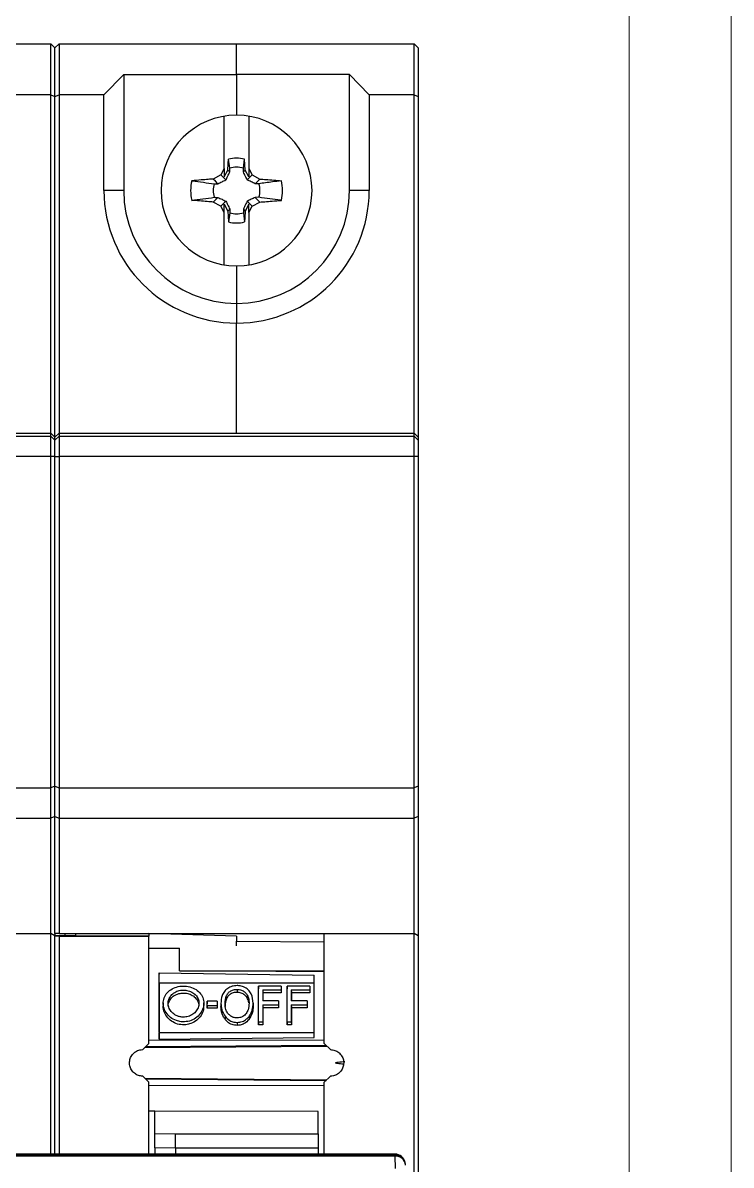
# Model space of a CAD drawing. Header units: millimetres. Extents: x 0 to 210, y 0 to 297.
# Drawn here: x 175.3 to 210, y 194.2 to 250.3 of the extents above; entities that cross this region are included whole.
import ezdxf

# ---------------------------------------------------------------- set-up
doc = ezdxf.new("R2010")
doc.units = ezdxf.units.MM
doc.layers.add('FORMATO', color=7, linetype='Continuous')

msp = doc.modelspace()

# ---------------------------------------------------------------- linework, layer by layer
at = {"color": 7, "linetype": 'Continuous', "lineweight": 25}
for p, q in [((167.958, 249.239), (176.656, 249.239)), ((176.656, 246.739), (176.656, 249.239)), ((176.656, 249.239), (176.858, 249.036)), ((176.858, 249.039), (177.058, 249.239)), ((176.858, 246.656), (176.858, 249.039)), ((177.058, 249.239), (177.058, 246.739)), ((177.058, 249.239), (185.758, 249.239)), ((185.758, 247.739), (185.758, 249.239)), ((185.758, 249.239), (194.456, 249.239)), ((194.456, 246.739), (194.456, 249.239)), ((194.456, 249.239), (194.658, 249.036)), ((194.658, 249.036), (194.658, 246.655)), ((179.258, 246.739), (180.224, 247.739)), ((180.224, 247.739), (185.758, 247.739)), ((180.224, 247.739), (180.224, 242.039)), ((185.758, 247.739), (185.758, 245.739)), ((191.292, 247.739), (185.758, 247.739)), ((191.292, 242.039), (191.292, 247.739)), ((191.292, 247.739), (192.258, 246.739)), ((176.656, 246.739), (174.458, 246.739)), ((176.656, 230.139), (176.656, 246.739)), ((176.656, 246.739), (176.858, 246.655)), ((176.858, 246.656), (177.058, 246.739)), ((176.858, 229.939), (176.858, 246.656)), ((179.258, 246.739), (177.058, 246.739)), ((177.058, 246.739), (177.058, 230.139)), ((179.258, 242.039), (179.258, 246.739)), ((192.258, 246.739), (192.258, 242.039)), ((194.456, 246.739), (192.258, 246.739)), ((194.456, 246.739), (194.658, 246.655)), ((194.456, 230.139), (194.456, 246.739)), ((194.658, 246.655), (194.658, 229.937)), ((185.158, 243.116), (185.158, 245.69)), ((186.358, 245.69), (186.358, 243.116)), ((185.425, 243.135), (185.366, 243.579)), ((186.09, 243.135), (186.15, 243.579)), ((184.994, 242.803), (184.615, 242.604)), ((185.158, 243.116), (184.994, 242.803)), ((185.238, 242.559), (184.994, 242.803)), ((185.158, 243.116), (185.158, 242.715)), ((185.158, 242.715), (185.329, 243.046)), ((186.093, 242.955), (186.186, 243.046)), ((186.358, 242.715), (186.186, 243.046)), ((186.278, 242.559), (186.522, 242.803)), ((186.358, 243.116), (186.358, 242.715)), ((186.358, 243.116), (186.522, 242.803)), ((186.522, 242.803), (186.9, 242.604)), ((184.662, 242.372), (184.842, 242.375)), ((180.224, 242.039), (179.258, 242.039)), ((186.854, 241.707), (186.673, 241.704)), ((192.258, 242.039), (191.292, 242.039)), ((184.994, 241.276), (184.615, 241.474)), ((185.238, 241.519), (184.994, 241.276)), ((185.158, 240.962), (184.994, 241.276)), ((185.158, 241.364), (185.329, 241.032)), ((185.158, 240.962), (185.158, 241.364)), ((185.422, 241.124), (185.329, 241.032)), ((185.422, 241.124), (185.425, 240.944)), ((186.358, 241.364), (186.186, 241.032)), ((186.278, 241.519), (186.522, 241.276)), ((186.358, 240.962), (186.358, 241.364)), ((186.358, 240.962), (186.522, 241.276)), ((186.522, 241.276), (186.9, 241.474)), ((185.158, 238.388), (185.158, 240.962)), ((185.425, 240.944), (185.366, 240.499)), ((186.09, 240.944), (186.15, 240.499)), ((186.358, 240.962), (186.358, 238.388)), ((185.758, 238.339), (185.758, 236.505)), ((185.758, 236.505), (185.758, 235.539)), ((185.758, 230.139), (185.758, 235.539)), ((159.258, 229.994), (176.656, 229.994)), ((167.958, 230.139), (176.656, 230.139)), ((176.656, 229.994), (176.656, 230.139)), ((176.858, 229.937), (176.656, 230.139)), ((176.656, 228.994), (176.656, 229.994)), ((176.858, 229.791), (176.656, 229.994)), ((177.058, 230.139), (176.858, 229.939)), ((176.858, 229.939), (177.058, 230.139)), ((176.858, 229.794), (177.058, 229.994)), ((176.858, 229.794), (176.858, 229.939)), ((176.858, 228.994), (176.858, 229.794)), ((177.058, 230.139), (177.058, 229.994)), ((177.058, 230.139), (185.758, 230.139)), ((177.058, 229.994), (177.058, 228.994)), ((177.058, 229.994), (194.456, 229.994)), ((185.758, 230.139), (194.456, 230.139)), ((194.456, 229.994), (194.456, 230.139)), ((194.658, 229.937), (194.456, 230.139)), ((194.456, 228.994), (194.456, 229.994)), ((194.658, 229.791), (194.456, 229.994)), ((194.658, 229.937), (194.658, 229.791)), ((194.658, 229.791), (194.658, 228.994)), ((176.656, 228.994), (159.258, 228.994)), ((176.858, 228.994), (176.656, 228.994)), ((176.656, 212.739), (176.656, 228.994)), ((176.858, 228.994), (177.058, 228.994)), ((176.858, 212.822), (176.858, 228.994)), ((194.456, 228.994), (177.058, 228.994)), ((177.058, 228.994), (177.058, 212.739)), ((194.658, 228.994), (194.456, 228.994)), ((194.456, 212.739), (194.456, 228.994)), ((194.658, 228.994), (194.658, 212.824)), ((159.258, 212.739), (176.656, 212.739)), ((176.858, 212.824), (176.656, 212.739)), ((176.656, 211.239), (176.656, 212.739)), ((176.858, 211.322), (176.858, 212.822)), ((176.858, 212.822), (177.058, 212.739)), ((177.058, 212.739), (177.058, 211.239)), ((177.058, 212.739), (194.456, 212.739)), ((194.658, 212.824), (194.456, 212.739)), ((194.456, 211.239), (194.456, 212.739)), ((194.658, 212.824), (194.658, 211.324)), ((176.858, 211.324), (176.656, 211.239)), ((176.858, 211.322), (177.058, 211.239)), ((176.858, 205.584), (176.858, 211.322)), ((194.658, 211.324), (194.456, 211.239)), ((194.658, 211.324), (194.658, 205.47)), ((159.258, 211.239), (176.656, 211.239)), ((176.656, 205.584), (176.656, 211.239)), ((177.058, 211.239), (194.456, 211.239)), ((177.058, 211.239), (177.058, 205.584)), ((194.456, 205.584), (194.456, 211.239)), ((172.258, 205.584), (176.656, 205.584)), ((176.656, 194.761), (176.656, 205.584)), ((176.858, 205.47), (176.656, 205.584)), ((176.858, 205.584), (176.858, 205.47)), ((177.058, 205.584), (176.858, 205.584)), ((177.358, 205.471), (176.858, 205.471)), ((176.858, 194.761), (176.858, 205.465)), ((176.858, 205.465), (177.058, 205.462)), ((176.858, 205.465), (176.858, 205.465)), ((177.058, 205.584), (190.058, 205.584)), ((177.058, 205.462), (177.058, 194.761)), ((177.058, 205.462), (181.458, 205.462)), ((177.358, 205.471), (177.358, 205.584)), ((177.858, 205.473), (177.358, 205.471)), ((177.858, 205.584), (177.858, 205.473)), ((177.858, 205.473), (181.458, 205.473)), ((181.458, 205.584), (181.458, 205.473)), ((185.758, 205.46), (181.458, 205.584)), ((181.458, 205.473), (181.458, 205.462)), ((181.458, 200.189), (181.458, 205.462)), ((185.758, 205.46), (185.758, 205.211)), ((185.758, 205.211), (190.058, 205.184)), ((185.758, 204.988), (185.758, 205.211)), ((190.058, 200.189), (190.058, 205.584)), ((190.058, 205.584), (194.456, 205.584)), ((194.456, 192.895), (194.456, 205.584)), ((194.658, 205.47), (194.456, 205.584)), ((194.658, 205.47), (194.658, 193.008)), ((181.458, 204.875), (182.958, 204.862)), ((182.958, 203.757), (182.958, 204.862)), ((181.958, 203.166), (181.956, 203.655)), ((190.058, 203.71), (182.958, 203.757)), ((182.958, 203.757), (190.058, 203.757)), ((189.558, 203.166), (189.559, 203.546)), ((181.958, 203.166), (189.558, 203.166)), ((186.838, 203.009), (186.835, 202.868)), ((187.948, 203.009), (186.838, 203.009)), ((187.948, 203.009), (187.951, 202.868)), ((188.24, 203.009), (188.238, 202.868)), ((189.351, 203.009), (188.24, 203.009)), ((189.351, 203.009), (189.353, 202.868)), ((185.785, 202.846), (185.785, 202.701)), ((186.284, 202.564), (186.281, 202.421)), ((187.039, 202.825), (187.948, 202.825)), ((187.039, 202.825), (187.041, 202.68)), ((187.95, 202.68), (187.041, 202.68)), ((187.948, 202.825), (187.95, 202.68)), ((188.441, 202.825), (189.35, 202.825)), ((188.441, 202.825), (188.444, 202.68)), ((189.353, 202.68), (188.444, 202.68)), ((189.35, 202.825), (189.353, 202.68)), ((182.162, 202.182), (182.159, 202.041)), ((184.156, 202.041), (184.154, 202.183)), ((184.312, 202.275), (184.309, 202.136)), ((184.312, 202.062), (184.309, 201.918)), ((184.806, 201.918), (184.309, 201.918)), ((184.804, 202.275), (184.312, 202.275)), ((184.312, 202.062), (184.804, 202.062)), ((184.804, 202.275), (184.806, 202.136)), ((184.804, 202.062), (184.806, 201.918)), ((184.994, 202.146), (184.992, 202.004)), ((186.573, 202.042), (186.57, 202.185)), ((186.571, 202.167), (186.573, 202.025)), ((187.817, 202.291), (187.038, 202.291)), ((187.038, 202.092), (187.817, 202.092)), ((187.038, 202.092), (187.041, 201.948)), ((187.82, 201.948), (187.041, 201.948)), ((187.817, 202.291), (187.82, 202.151)), ((187.817, 202.092), (187.82, 201.948)), ((189.22, 202.291), (188.441, 202.291)), ((188.441, 202.092), (189.22, 202.092)), ((188.441, 202.092), (188.443, 201.948)), ((189.223, 201.948), (188.443, 201.948)), ((189.22, 202.291), (189.223, 202.151)), ((189.22, 202.092), (189.223, 201.948)), ((185.196, 201.524), (185.194, 201.38)), ((185.783, 201.228), (185.783, 201.081)), ((186.368, 201.516), (186.37, 201.372)), ((186.838, 201.253), (186.835, 201.106)), ((186.838, 201.253), (187.039, 201.253)), ((187.039, 201.253), (187.042, 201.106)), ((188.24, 201.253), (188.238, 201.106)), ((188.24, 201.253), (188.442, 201.253)), ((188.442, 201.253), (188.444, 201.106)), ((181.956, 200.405), (181.958, 200.734)), ((181.958, 200.734), (189.558, 200.734)), ((187.042, 201.106), (186.835, 201.106)), ((188.444, 201.106), (188.238, 201.106)), ((189.559, 200.478), (189.558, 200.734)), ((181.158, 199.889), (181.458, 200.189)), ((190.058, 200.189), (190.358, 199.889)), ((181.458, 198.289), (181.158, 198.589)), ((190.358, 198.589), (190.058, 198.289)), ((181.458, 194.761), (181.458, 198.289)), ((190.058, 194.761), (190.058, 198.289)), ((181.758, 196.872), (181.449, 196.876)), ((189.758, 196.856), (181.449, 196.876)), ((181.758, 195.774), (181.758, 196.872)), ((189.758, 195.757), (189.758, 196.856)), ((181.758, 195.774), (182.762, 195.762)), ((181.758, 195.068), (181.758, 195.774)), ((182.762, 195.762), (189.758, 195.757)), ((189.758, 195.757), (189.758, 195.051)), ((182.758, 195.056), (181.758, 195.068)), ((181.758, 195.068), (181.758, 194.761)), ((189.758, 195.051), (182.758, 195.056)), ((182.758, 195.056), (182.758, 194.761)), ((189.758, 195.051), (189.758, 194.761)), ((142.378, 194.719), (193.538, 194.719)), ((193.538, 194.664), (142.378, 194.664)), ((193.529, 194.761), (172.458, 194.761)), ((193.538, 194.719), (193.529, 194.761)), ((193.53, 194.761), (193.529, 194.761)), ((193.538, 194.719), (193.538, 194.664)), ((193.549, 194.064), (193.538, 194.664)), ((194.027, 194.323), (194.019, 194.36))]:
    msp.add_line(p, q, dxfattribs=at)
at = {"color": 8, "linetype": 'Continuous', "lineweight": 25}
for p, q in [((190.149, 200.098), (181.29, 200.022)), ((181.458, 200.365), (190.058, 200.351)), ((181.258, 199.99), (190.18, 200.067)), ((181.258, 198.489), (190.18, 198.412)), ((181.29, 198.457), (190.149, 198.38)), ((190.058, 198.127), (181.458, 198.114))]:
    msp.add_line(p, q, dxfattribs=at)
at = {"color": 7, "linetype": 'Continuous', "lineweight": 25, "flags": 128}
for points in [[(185.329, 243.046), (185.351, 243.363), (185.366, 243.579)], [(186.186, 243.046), (186.168, 243.32), (186.15, 243.579)], [(185.422, 242.955), (185.384, 242.992), (185.329, 243.046)], [(184.842, 242.375), (184.726, 242.492), (184.615, 242.604)], [(186.673, 241.704), (186.789, 241.586), (186.9, 241.474)], [(185.329, 241.032), (185.348, 240.759), (185.366, 240.499)], [(186.093, 241.124), (186.131, 241.086), (186.186, 241.032)], [(186.186, 241.032), (186.165, 240.715), (186.15, 240.499)], [(181.956, 203.655), (181.958, 203.655), (189.558, 203.546), (189.559, 203.546)], [(181.956, 200.405), (181.958, 200.405), (189.559, 200.478)]]:
    msp.add_lwpolyline(points, dxfattribs=at)
at = {"color": 7, "linetype": 'Continuous', "lineweight": 25}
for centre, radius, start, end in [((185.758, 242.039), 3.7, 90, 270), ((185.758, 242.039), 3.7, 270, 90), ((185.758, 242.039), 1.589, 75.7252, 104.2748), ((185.758, 242.039), 1.145, 73.1234, 106.8766), ((185.758, 242.039), 2.252, 167.673, 192.327), ((185.758, 242.039), 1.145, 163.1234, 196.8766), ((324.479, 106.303), 193.664, 135.26719, 135.36269), ((185.758, 242.039), 1.145, 343.1234, 16.8766), ((185.758, 242.039), 2.252, 347.673, 12.327), ((185.758, 242.039), 6.5, 180, 270), ((185.758, 242.039), 5.534, 180, 270), ((47.037, 377.775), 193.664, 315.26719, 315.36269), ((185.758, 242.039), 5.534, 270, 0), ((185.758, 242.039), 6.5, 270, 0), ((185.758, 242.039), 1.589, 255.7252, 284.2748), ((185.758, 242.039), 1.145, 253.1234, 286.8766), ((193.566, 194.192), 0.473, 3.6639, 93.4196), ((193.538, 194.219), 0.5, 1.0576, 12.015)]:
    msp.add_arc(centre, radius, start, end, dxfattribs=at)
at = {"color": 8, "linetype": 'Continuous', "lineweight": 25}
msp.add_arc((193.538, 194.219), 0.5, 12.0241, 90.0259, dxfattribs=at)
at = {"color": 7, "linetype": 'Continuous', "lineweight": 25}
for centre, major_axis, ratio, start_param, end_param in [((845.072, 199.239), (707.95, -6.165), 0.000571, 3.497378, 3.503412), ((182.008, 199.239), (-0.026, 6.186), 0.007691, 0.775886, 1.381277), ((189.508, 199.239), (0.025, 6.121), 0.007691, 4.916296, 5.492912), ((182.008, 199.239), (-0.024, 5.9), 0.007691, 0.842614, 1.31455), ((186.784, 199.239), (0.026, 6.2), 0.007691, 5.043152, 5.366055), ((188.001, 199.239), (-0.026, 6.2), 0.007691, 0.91713, 0.954089), ((188.187, 199.239), (0.026, 6.2), 0.007691, 5.043152, 5.366055), ((189.404, 199.239), (-0.026, 6.2), 0.007691, 0.91713, 0.954089), ((189.508, 199.239), (0.024, 5.9), 0.007691, 4.968635, 5.440572), ((186.784, 199.239), (0.024, 5.9), 0.007691, 5.034407, 5.3748), ((187.092, 199.239), (-0.026, 6.2), 0.007691, 0.954089, 1.056189), ((187.092, 199.239), (-0.024, 5.9), 0.007691, 0.948175, 1.027199), ((188.001, 199.239), (-0.024, 5.9), 0.007691, 0.908385, 0.948175), ((188.187, 199.239), (0.024, 5.9), 0.007691, 5.034407, 5.3748), ((188.495, 199.239), (-0.026, 6.2), 0.007691, 0.954089, 1.056189), ((188.495, 199.239), (-0.024, 5.9), 0.007691, 0.948175, 1.027199), ((189.404, 199.239), (-0.024, 5.9), 0.007691, 0.908385, 0.948175), ((184.258, 199.239), (0.024, 5.9), 0.007691, 5.183655, 5.225552), ((184.258, 199.239), (0.026, 6.2), 0.007691, 5.185092, 5.224115), ((184.858, 199.239), (-0.026, 6.2), 0.007691, 1.05907, 1.098094), ((184.858, 199.239), (-0.024, 5.9), 0.007691, 1.057634, 1.09953), ((187.092, 199.239), (-0.026, 6.2), 0.007691, 1.092593, 1.240034), ((187.092, 199.239), (-0.024, 5.9), 0.007691, 1.09375, 1.248778), ((187.872, 199.239), (-0.026, 6.2), 0.007691, 1.056189, 1.092593), ((187.872, 199.239), (-0.024, 5.9), 0.007691, 1.054606, 1.09375), ((188.495, 199.239), (-0.026, 6.2), 0.007691, 1.092593, 1.240034), ((188.495, 199.239), (-0.024, 5.9), 0.007691, 1.09375, 1.248778), ((189.274, 199.239), (-0.026, 6.2), 0.007691, 1.056189, 1.092593), ((189.274, 199.239), (-0.024, 5.9), 0.007691, 1.054606, 1.09375), ((182.758, 195.389), (0.003, 0.5), 0.005817, 3.982841, 5.553638), ((193.53, 194.254), (-0.053, 0.504), 0.985734, 4.818746, 6.176828)]:
    msp.add_ellipse(centre, major_axis=major_axis, ratio=ratio, start_param=start_param, end_param=end_param, dxfattribs=at)
for points, knots in [([(185.238, 242.559), (185.265, 242.617), (185.31, 242.713), (185.371, 242.844), (185.405, 242.918), (185.422, 242.955)], [0, 0, 0, 0, 0.429612, 0.714558, 1, 1, 1, 1]), ([(185.422, 242.955), (185.423, 242.97), (185.423, 243), (185.424, 243.06), (185.425, 243.105), (185.425, 243.135)], [0, 0, 0, 0, 0.25043, 0.500861, 1, 1, 1, 1]), ([(186.093, 242.955), (186.093, 242.97), (186.093, 243), (186.092, 243.06), (186.091, 243.105), (186.09, 243.135)], [0, 0, 0, 0, 0.25043, 0.500861, 1, 1, 1, 1]), ([(186.278, 242.559), (186.251, 242.617), (186.206, 242.713), (186.145, 242.844), (186.111, 242.918), (186.093, 242.955)], [0, 0, 0, 0, 0.4296122, 0.7145578, 1, 1, 1, 1]), ([(184.615, 242.604), (184.535, 242.598), (184.335, 242.583), (183.982, 242.555), (183.71, 242.533), (183.557, 242.52)], [0, 0, 0, 0, 0.22843, 0.564942, 1, 1, 1, 1]), ([(183.557, 242.52), (183.572, 242.518), (183.763, 242.492), (184.13, 242.443), (184.485, 242.395), (184.662, 242.372)], [0, 0, 0, 0, 0.039601, 0.5198, 1, 1, 1, 1]), ([(184.842, 242.375), (184.876, 242.39), (184.943, 242.422), (185.073, 242.483), (185.173, 242.529), (185.238, 242.559)], [0, 0, 0, 0, 0.258831, 0.517681, 1, 1, 1, 1]), ([(186.673, 242.375), (186.64, 242.39), (186.573, 242.422), (186.442, 242.483), (186.343, 242.529), (186.278, 242.559)], [0, 0, 0, 0, 0.258831, 0.517681, 1, 1, 1, 1]), ([(186.854, 242.372), (186.839, 242.372), (186.809, 242.372), (186.749, 242.373), (186.703, 242.374), (186.673, 242.375)], [0, 0, 0, 0, 0.25043, 0.500861, 1, 1, 1, 1]), ([(187.958, 242.52), (187.81, 242.5), (187.443, 242.45), (187.073, 242.401), (186.854, 242.372)], [0, 0, 0, 0, 0.40431, 1, 1, 1, 1]), ([(186.9, 242.604), (186.998, 242.597), (187.225, 242.579), (187.578, 242.551), (187.832, 242.53), (187.958, 242.52)], [0, 0, 0, 0, 0.276155, 0.641563, 1, 1, 1, 1]), ([(183.557, 241.558), (183.741, 241.583), (184.108, 241.633), (184.478, 241.682), (184.662, 241.707)], [0, 0, 0, 0, 0.499999, 1, 1, 1, 1]), ([(184.615, 241.474), (184.518, 241.482), (184.291, 241.499), (183.938, 241.527), (183.683, 241.548), (183.557, 241.558)], [0, 0, 0, 0, 0.276155, 0.641563, 1, 1, 1, 1]), ([(184.662, 241.707), (184.677, 241.707), (184.707, 241.706), (184.767, 241.705), (184.812, 241.704), (184.842, 241.704)], [0, 0, 0, 0, 0.25043, 0.500861, 1, 1, 1, 1]), ([(184.842, 241.704), (184.876, 241.688), (184.943, 241.657), (185.073, 241.596), (185.173, 241.549), (185.238, 241.519)], [0, 0, 0, 0, 0.258831, 0.517681, 1, 1, 1, 1]), ([(186.673, 241.704), (186.64, 241.688), (186.573, 241.657), (186.442, 241.596), (186.343, 241.549), (186.278, 241.519)], [0, 0, 0, 0, 0.258831, 0.517681, 1, 1, 1, 1]), ([(187.958, 241.558), (187.944, 241.56), (187.753, 241.586), (187.386, 241.636), (187.031, 241.683), (186.854, 241.707)], [0, 0, 0, 0, 0.039601, 0.5198, 1, 1, 1, 1]), ([(186.9, 241.474), (186.981, 241.48), (187.181, 241.496), (187.534, 241.523), (187.805, 241.546), (187.958, 241.558)], [0, 0, 0, 0, 0.22843, 0.564942, 1, 1, 1, 1]), ([(185.238, 241.519), (185.265, 241.461), (185.31, 241.365), (185.371, 241.234), (185.405, 241.161), (185.422, 241.124)], [0, 0, 0, 0, 0.429612, 0.714558, 1, 1, 1, 1]), ([(186.093, 241.124), (186.093, 241.109), (186.093, 241.078), (186.092, 241.018), (186.091, 240.973), (186.09, 240.944)], [0, 0, 0, 0, 0.25043, 0.500861, 1, 1, 1, 1]), ([(186.278, 241.519), (186.251, 241.461), (186.206, 241.365), (186.145, 241.234), (186.111, 241.161), (186.093, 241.124)], [0, 0, 0, 0, 0.429612, 0.714558, 1, 1, 1, 1]), ([(183.041, 201.259), (183.152, 201.257), (183.375, 201.253), (183.688, 201.379), (183.943, 201.587), (184.112, 201.859), (184.173, 202.16), (184.12, 202.451), (183.961, 202.702), (183.712, 202.892), (183.399, 203.001), (183.06, 203.021), (182.734, 202.95), (182.455, 202.795), (182.253, 202.567), (182.152, 202.288), (182.164, 201.988), (182.287, 201.701), (182.506, 201.461), (182.772, 201.309), (182.962, 201.274), (183.041, 201.259)], [0, 0, 0, 0, 0.053009, 0.106007, 0.159364, 0.213266, 0.266977, 0.320108, 0.373191, 0.426826, 0.480752, 0.534199, 0.587104, 0.640229, 0.693997, 0.747866, 0.801184, 0.854191, 0.907607, 0.961516, 1, 1, 1, 1]), ([(185.784, 203.03), (185.7, 203.024), (185.532, 203.012), (185.317, 202.905), (185.149, 202.747), (185.015, 202.495), (185.002, 202.28), (184.994, 202.146)], [0, 0, 0, 0, 0.169328, 0.339752, 0.500395, 0.689248, 1, 1, 1, 1]), ([(186.571, 202.167), (186.556, 202.326), (186.534, 202.568), (186.34, 202.835), (186.125, 202.976), (185.923, 203.026), (185.812, 203.029), (185.784, 203.03)], [0, 0, 0, 0, 0.375446, 0.571293, 0.768734, 0.94086, 1, 1, 1, 1]), ([(182.408, 202.017), (182.408, 202.02), (182.392, 202.096), (182.44, 202.247), (182.556, 202.437), (182.748, 202.58), (182.984, 202.662), (183.241, 202.674), (183.487, 202.617), (183.695, 202.495), (183.848, 202.323), (183.884, 202.182), (183.901, 202.113)], [0, 0, 0, 0, 0.004822, 0.115371, 0.225884, 0.337194, 0.448952, 0.560163, 0.670742, 0.781624, 0.893254, 1, 1, 1, 1]), ([(183.073, 201.488), (183.158, 201.486), (183.328, 201.484), (183.565, 201.58), (183.758, 201.737), (183.883, 201.943), (183.926, 202.169), (183.883, 202.39), (183.76, 202.581), (183.569, 202.725), (183.331, 202.807), (183.074, 202.819), (182.827, 202.761), (182.617, 202.638), (182.467, 202.461), (182.394, 202.247), (182.408, 202.02), (182.506, 201.805), (182.676, 201.629), (182.877, 201.521), (183.017, 201.497), (183.073, 201.488)], [0, 0, 0, 0, 0.053372, 0.106739, 0.160301, 0.214123, 0.267777, 0.32107, 0.374348, 0.427978, 0.481804, 0.53539, 0.5887, 0.642145, 0.695917, 0.749676, 0.803074, 0.856301, 0.9098, 0.963609, 1, 1, 1, 1]), ([(185.194, 202.143), (185.202, 202.284), (185.213, 202.482), (185.361, 202.694), (185.511, 202.799), (185.663, 202.842), (185.756, 202.845), (185.785, 202.846)], [0, 0, 0, 0, 0.415571, 0.586177, 0.757255, 0.921797, 1, 1, 1, 1]), ([(185.785, 202.701), (185.72, 202.696), (185.589, 202.687), (185.425, 202.601), (185.293, 202.468), (185.208, 202.264), (185.201, 202.096), (185.197, 202.001)], [0, 0, 0, 0, 0.170387, 0.342261, 0.495907, 0.714749, 1, 1, 1, 1]), ([(185.785, 202.846), (185.858, 202.839), (185.994, 202.825), (186.161, 202.727), (186.246, 202.633), (186.278, 202.575), (186.284, 202.564)], [0, 0, 0, 0, 0.340264, 0.639088, 0.93662, 1, 1, 1, 1]), ([(186.281, 202.421), (186.245, 202.474), (186.174, 202.578), (185.992, 202.681), (185.853, 202.694), (185.785, 202.701)], [0, 0, 0, 0, 0.341031, 0.678301, 1, 1, 1, 1]), ([(186.356, 202.184), (186.353, 202.201), (186.342, 202.284), (186.308, 202.361), (186.281, 202.421)], [0, 0, 0, 0, 0.204802, 1, 1, 1, 1]), ([(186.284, 202.564), (186.298, 202.533), (186.327, 202.472), (186.363, 202.342), (186.368, 202.24), (186.371, 202.173)], [0, 0, 0, 0, 0.25299, 0.506102, 1, 1, 1, 1]), ([(183.277, 201.113), (183.165, 201.111), (182.942, 201.106), (182.629, 201.233), (182.37, 201.441), (182.21, 201.713), (182.142, 201.928), (182.162, 202.032), (182.164, 202.041)], [0, 0, 0, 0, 0.194996, 0.389945, 0.586352, 0.78499, 0.982861, 1, 1, 1, 1]), ([(184.144, 202.041), (184.145, 201.977), (184.149, 201.816), (184.031, 201.56), (183.816, 201.319), (183.548, 201.164), (183.357, 201.128), (183.277, 201.113)], [0, 0, 0, 0, 0.1475122, 0.373955, 0.6022977, 0.8330186, 1, 1, 1, 1]), ([(185.194, 201.38), (185.161, 201.428), (185.096, 201.523), (185.012, 201.734), (185, 201.896), (184.992, 202.004)], [0, 0, 0, 0, 0.2524485, 0.5017373, 1, 1, 1, 1]), ([(184.994, 202.146), (184.997, 202.092), (185.001, 201.983), (185.047, 201.767), (185.137, 201.621), (185.196, 201.524)], [0, 0, 0, 0, 0.252938, 0.506356, 1, 1, 1, 1]), ([(185.781, 201.443), (185.719, 201.449), (185.595, 201.46), (185.436, 201.555), (185.307, 201.688), (185.21, 201.89), (185.2, 202.048), (185.194, 202.143)], [0, 0, 0, 0, 0.1709996, 0.3432144, 0.5090249, 0.7049296, 1, 1, 1, 1]), ([(186.371, 202.173), (186.365, 202.064), (186.355, 201.889), (186.24, 201.66), (186.092, 201.524), (185.929, 201.452), (185.827, 201.446), (185.781, 201.443)], [0, 0, 0, 0, 0.326251, 0.5256994, 0.7261648, 0.8774063, 1, 1, 1, 1]), ([(186.368, 201.516), (186.402, 201.567), (186.501, 201.71), (186.562, 201.939), (186.568, 202.106), (186.571, 202.167)], [0, 0, 0, 0, 0.253765, 0.724553, 1, 1, 1, 1]), ([(186.573, 202.025), (186.571, 201.969), (186.567, 201.856), (186.525, 201.628), (186.432, 201.474), (186.37, 201.372)], [0, 0, 0, 0, 0.252781, 0.506002, 1, 1, 1, 1]), ([(185.783, 201.081), (185.698, 201.088), (185.528, 201.103), (185.324, 201.226), (185.233, 201.334), (185.194, 201.38)], [0, 0, 0, 0, 0.362772, 0.729153, 1, 1, 1, 1]), ([(185.196, 201.524), (185.265, 201.448), (185.383, 201.32), (185.604, 201.237), (185.73, 201.23), (185.783, 201.228)], [0, 0, 0, 0, 0.456752, 0.770731, 1, 1, 1, 1]), ([(185.783, 201.228), (185.868, 201.235), (186.039, 201.25), (186.24, 201.37), (186.331, 201.474), (186.368, 201.516)], [0, 0, 0, 0, 0.370614, 0.745057, 1, 1, 1, 1]), ([(186.37, 201.372), (186.298, 201.296), (186.176, 201.167), (185.953, 201.089), (185.831, 201.084), (185.783, 201.081)], [0, 0, 0, 0, 0.467407, 0.788165, 1, 1, 1, 1]), ([(180.508, 199.239), (180.515, 199.312), (180.529, 199.458), (180.641, 199.652), (180.805, 199.8), (180.988, 199.878), (181.11, 199.886), (181.158, 199.889)], [0, 0, 0, 0, 0.214146, 0.428273, 0.642901, 0.857866, 1, 1, 1, 1]), ([(190.358, 199.889), (190.431, 199.882), (190.577, 199.868), (190.771, 199.756), (190.918, 199.592), (190.997, 199.409), (191.005, 199.287), (191.008, 199.239)], [0, 0, 0, 0, 0.214144, 0.428269, 0.6429, 0.857863, 1, 1, 1, 1]), ([(181.158, 198.589), (181.085, 198.596), (180.939, 198.611), (180.745, 198.722), (180.598, 198.887), (180.519, 199.07), (180.511, 199.191), (180.508, 199.239)], [0, 0, 0, 0, 0.214144, 0.428269, 0.6429, 0.857863, 1, 1, 1, 1]), ([(191.008, 199.239), (191.001, 199.166), (190.986, 199.02), (190.875, 198.826), (190.71, 198.679), (190.527, 198.6), (190.406, 198.592), (190.358, 198.589)], [0, 0, 0, 0, 0.214146, 0.428273, 0.642901, 0.857866, 1, 1, 1, 1]), ([(190.996, 199.172), (190.895, 199.18), (190.777, 199.189), (190.653, 199.217), (190.626, 199.226), (190.617, 199.234), (190.615, 199.237), (190.615, 199.24), (190.615, 199.242), (190.617, 199.245), (190.626, 199.252), (190.665, 199.266), (190.811, 199.292), (190.95, 199.304), (191.058, 199.314)], [0, 0, 0, 0, 0.3576202, 0.4193543, 0.4503629, 0.4581566, 0.4610765, 0.4640233, 0.4665993, 0.4704144, 0.4778562, 0.5057134, 0.6161333, 1, 1, 1, 1])]:
    msp.add_open_spline(points, degree=3, knots=knots, dxfattribs=at)
at = {"layer": 'FORMATO', "lineweight": 18}
for p, q in [((210, 0), (210, 297)), ((205, 5), (205, 287))]:
    msp.add_line(p, q, dxfattribs=at)

doc.saveas('drawing.dxf')
